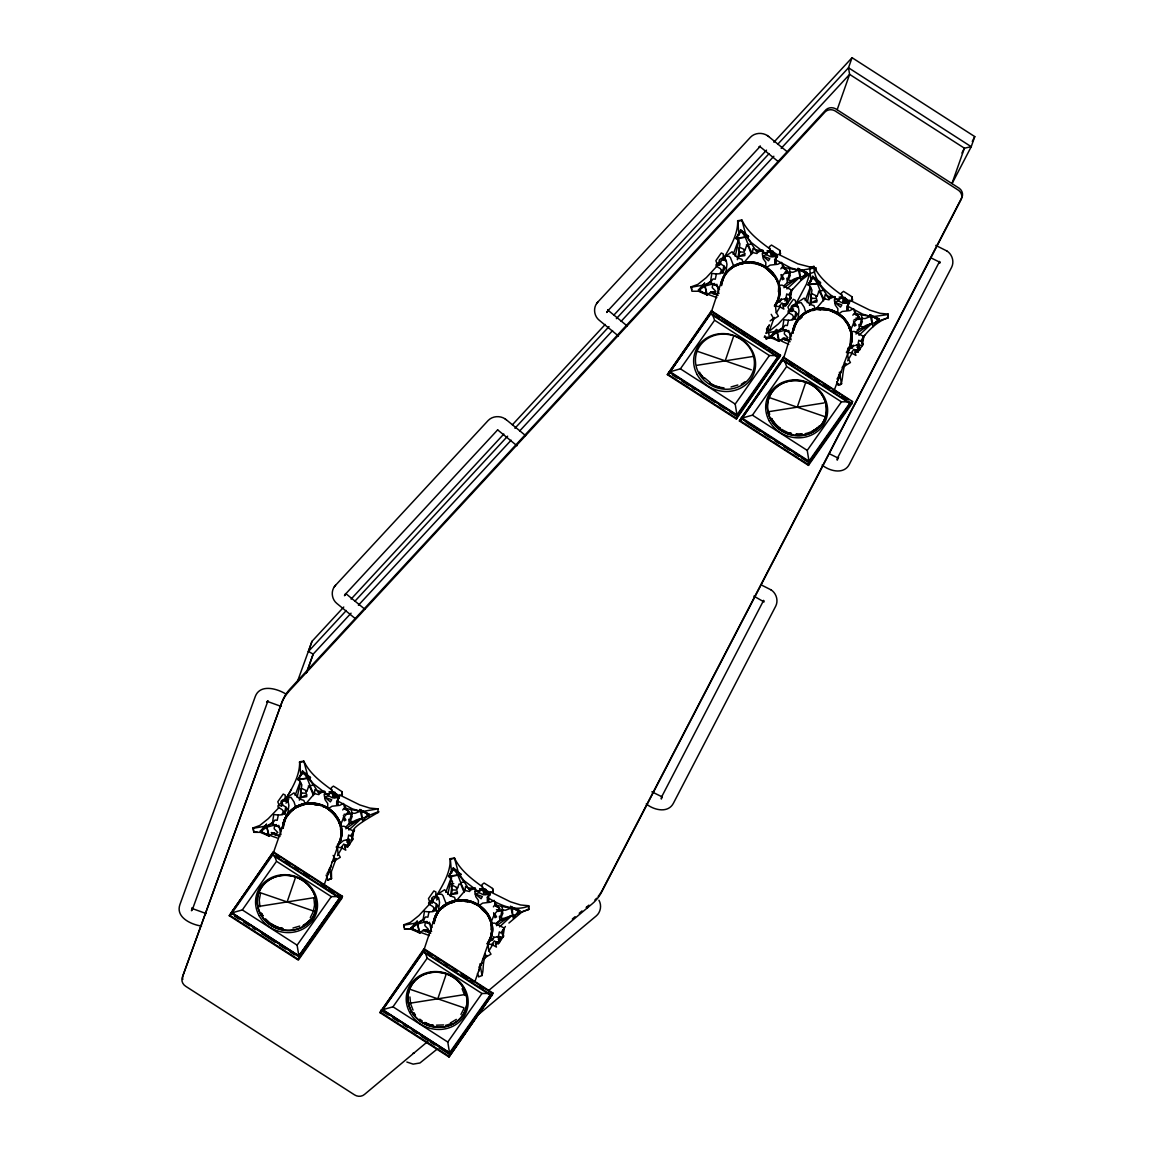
<?xml version="1.0" encoding="UTF-8"?>
<svg xmlns="http://www.w3.org/2000/svg" width="1154" height="1154" viewBox="0 0 1154 1154"><rect width="100%" height="100%" fill="white"/><g stroke="black" fill="none" stroke-linecap="round" stroke-linejoin="round"><path stroke-width="1.5" d="M336.665 804.886L336.694 801.15L339.363 797.414L338.872 796.592L334.588 797.544L332.886 796.448L332.9 792.755L330.837 791.932L328.169 795.654L324.721 797.212L330.405 801.842L331.703 799.693L324.721 797.212M487.32 901.779L487.363 898.028L490.032 894.292L489.541 893.47L485.257 894.422L483.555 893.326L483.569 889.633L481.492 888.811L478.823 892.547L475.376 894.09L481.074 898.735L482.372 896.586L475.376 894.09M774.738 263.804L774.781 260.054L777.45 256.332L776.959 255.51L772.675 256.448L770.973 255.351L770.987 251.673L768.91 250.836L766.256 254.572L762.794 256.116L768.492 260.761L769.79 258.611L762.794 256.116M846.776 310.123L846.82 306.387L849.488 302.651L848.998 301.829L844.714 302.781L843.011 301.684L843.026 297.992L840.949 297.169L838.294 300.891L834.832 302.449L840.53 307.079L841.829 304.93L834.832 302.449M763.631 600.412L764.035 601.926L753.851 596.128M939.515 261.554L939.919 263.083L939.544 261.496M739.325 249.567L737.464 259.708M332.237 790.302C321.36 782.239 309.734 773.699 303.819 761.135L299.636 761.799C299.939 774.853 293.073 786.667 286.567 797.515M482.891 887.181C472.015 879.117 460.388 870.592 454.474 858.013L450.291 858.677C450.623 873.059 442.343 885.695 435.39 897.668M607.942 309.921L607.898 310.7L607.682 309.964M661.516 797.082C660.492 802.448 662.627 795.193 661.92 796.592M770.309 249.206C759.433 241.143 747.821 232.618 741.892 220.053L737.709 220.717C738.041 235.084 729.761 247.735 722.808 259.693M340.531 829.697L340.733 826.48L343.964 826.221L353.687 831.269L352.23 840.386L347.772 839.607L343.474 840.617L337.271 845.478M490.998 929.792L491.388 923.359L494.619 923.099L504.356 928.148L502.899 937.264L498.441 936.485L494.128 937.495L490.854 940.77M778.416 291.818L778.806 285.384L782.037 285.125L791.774 290.173L790.317 299.29L785.86 298.525L781.561 299.521L775.358 304.382M283.841 821.129C288.139 814.493 295.568 804.655 305.81 804.136C294.775 803.775 282.643 816.037 282.514 828.183A29.946 27.465 19.4 0 1 321.043 804.857C337.963 810.021 348.032 831.846 337.228 846.964A29.946 27.465 19.4 0 0 321.043 804.857L313.412 803.227L305.695 803.472M442.747 906.308C446.252 906.597 452.094 900.668 456.45 900.827C445.747 901.187 434.265 911.631 433.515 923.301M736.786 265.16C736.916 262.939 744.748 265.449 743.811 262.549C732.602 263.905 721.87 273.498 720.933 285.327M783.249 358.779C790.101 340.863 793.144 312.994 815.892 309.027C804.165 309.892 793.058 321 792.639 333.419A29.946 27.465 19.4 0 1 831.168 310.094C848.089 315.244 858.158 337.083 847.353 352.186A29.946 27.465 19.4 0 0 831.168 310.094L823.538 308.464L815.82 308.709M302.882 773.916L302.608 771.074L297.92 779.686L310.469 777.695L303.04 772.069M311.118 803.92L306.3 803.213L314.465 793.62L314.898 789.567L317.754 791.125L324.736 791.428L324.317 795.481L325.125 799.78L327.736 803.501L327.693 808.031L322.615 806.444M461.773 900.798L456.955 900.091L465.134 890.499L465.552 886.445L468.409 888.003L475.39 888.306L474.972 892.374L475.794 896.658L478.391 900.38L478.347 904.924L473.27 903.322M749.191 262.823L744.373 262.131L752.552 252.538L752.971 248.471L755.841 250.043L762.823 250.346L762.405 254.399L763.212 258.684L765.823 262.405L765.766 266.949L757.312 264.28M826.048 309.849L816.412 308.45L824.591 298.857L825.009 294.804L827.88 296.362L834.861 296.665L834.443 300.718L835.251 305.017L837.862 308.724L837.804 313.268L832.741 311.681M848.349 347.585L847.397 350.701L853.599 345.854L857.898 344.844L862.355 345.609L863.812 336.506L854.075 331.443L850.859 331.703M739.397 248.11L739.93 243.725L736.468 238.012L739.801 231.723L741.2 231.507C746.926 237.147 747.287 245.369 751.672 251.961M313.484 795.568L310.296 787.663L308.421 787.057L307.007 790.966L302.29 788.716L300.53 789.206L301.511 793.043L300.934 797.558L299.304 800.111M451.589 894.437L457.33 891.653L457.431 893.585L451.589 894.437L452.166 889.922L451.2 886.084L452.959 885.594L457.662 887.844L459.076 883.935L460.951 884.541L464.139 892.446M751.557 254.486L748.383 246.567L746.494 245.975L745.08 249.884L740.378 247.62L738.618 248.11L739.599 251.947L739.007 256.462L737.392 259.015M823.595 300.805L820.422 292.9L818.532 292.294L817.119 296.203L812.416 293.938L810.656 294.429L811.637 298.28L811.046 302.781L809.43 305.334M345.277 847.079L347.758 846.733L348.811 838.742M499.264 937.221L498.413 943.626L495.931 943.958M786.48 300.862L786.898 297.66M284.533 813.815L285.687 806.963L282.24 804.872L281.605 805.91L278.071 805.521L278.013 807.108L282.312 809.733L284.533 813.815L287.187 808.68L285.687 806.963M435.188 910.694L436.356 903.856L432.909 901.75L432.274 902.789L428.725 902.399L428.668 903.986L432.981 906.611L435.188 910.694L437.842 905.558L436.356 903.856M722.606 272.719L723.774 265.882L720.327 263.79L719.692 264.829L716.144 264.425L716.1 266.026L720.399 268.651L722.606 272.719L725.26 267.584L723.774 265.882M794.644 319.038L795.813 312.2L792.365 310.109L791.731 311.147L788.182 310.758L788.139 312.345L792.437 314.97L794.644 319.038L797.299 313.917L795.813 312.2M260.501 893.484L259.261 900.062L259.91 906.813M284.447 821.403L283.148 828.298A29.283 26.859 19.4 0 1 319.918 805.203A29.283 26.859 19.4 0 1 337.617 845.204M434.135 923.46C434.899 914.444 441.333 906.828 449.353 903.092M434.149 923.489L435.13 918.31L438.318 912.064M475.03 981.275L490.508 937.308C497.345 917.141 476.256 897.249 456.479 901.014M487.291 943.554L490.508 937.293L491.82 930.384M433.313 923.272A29.946 27.465 19.4 0 1 472.621 902.067A29.946 27.465 19.4 0 1 487.897 943.842C502.509 923.243 479.458 895.446 456.349 900.351M721.567 285.514C722.289 276.484 728.751 268.868 736.786 265.117M721.365 285.471A29.283 26.859 19.4 0 1 759.808 264.728A29.283 26.859 19.4 0 1 774.738 305.594L777.926 299.319L779.239 292.424M775.315 305.868C789.927 285.283 766.876 257.486 743.782 262.391M793.938 330.116L793.966 326.351M498.441 936.485L499.321 931.869L501.009 933.023L504.356 928.148M785.86 298.525L786.754 293.895L788.427 295.049L791.774 290.173M300.631 782.34L297.083 797.428M447.752 894.321L451.632 877.559M739.05 239.585L735.17 256.347M810.743 287.562L807.209 302.665M345.58 845.507L347.758 846.733L349.157 839.997L347.527 842.305M787.244 298.9L785.831 305.651L784.316 306.214M855.691 350.744L857.869 351.97L858.937 343.979L857.869 351.97L855.388 352.316M344.022 814.32L351.234 813.988L350.152 819.181L348.782 819.354L349.287 823.754L346.142 826.625M497.763 911.415L501.903 910.867L500.807 916.06L499.437 916.233L499.942 920.632L496.811 923.503M785.182 273.44L789.322 272.907L788.24 278.1L786.855 278.258L787.36 282.672L784.23 285.543M854.148 319.557L861.36 319.225L860.278 324.418L858.893 324.577L859.398 328.991L856.268 331.862M283.855 824.519L286.711 815.2L285.139 812.964L282.384 814.738L278.316 815.056L277.205 820.306L274.94 820.032L272.33 823.624L279.614 827.476L281.36 830.635M435 919.839L437.366 912.078L435.794 909.842L433.038 911.617L428.985 911.934L427.874 917.185L425.595 916.911L422.984 920.503L430.269 924.354L432.029 927.513M722.418 281.864L724.799 274.104L723.212 271.868L720.457 273.642L716.403 273.96L715.292 279.21L713.028 278.951L710.402 282.528L717.687 286.38L719.447 289.553M793.981 329.741L796.837 320.423L795.25 318.201L792.509 319.961L788.442 320.293L787.331 325.543L785.066 325.269L782.441 328.861L789.725 332.698L791.485 335.872M300.401 781.229L295.092 795.452M451.055 878.107L445.747 892.33M738.473 240.133L733.165 254.37M810.526 286.452L805.203 300.689M488.142 944.621L488.69 950.333L490.984 954.17L482.704 958.902M299.795 799.361L301.843 784.807L298.396 779.094L301.728 772.805L303.113 772.589C308.839 778.229 309.2 786.451 313.599 793.043M450.464 896.24L452.512 881.685L449.05 875.973L452.382 869.698L453.782 869.467C459.508 875.107 459.869 883.329 464.254 889.922M809.92 304.598L811.969 290.043L808.521 284.331L811.853 278.042L813.238 277.825C818.965 283.466 819.326 291.688 823.711 298.28M809.372 274.609L806.516 283.942L794.846 306.026M327.981 874.573L330.203 867.678M478.636 971.452L480.872 964.571M493.724 936.716L492.657 940.048L490.738 939.572M766.054 333.492L768.29 326.596M781.157 298.756L780.075 302.088L778.157 301.598M838.092 379.81L840.328 372.915M853.195 345.075L852.114 348.407L850.195 347.917M769.473 330.491L774.247 317.437M287.13 901.952L295.236 878.223M321.043 804.857C332.871 810.252 345.637 825.312 339.824 840.429L323.769 886.084M437.799 998.83L445.891 975.101M725.217 360.856L733.309 337.127M797.255 407.174L805.939 381.758M831.168 310.094L823.48 309.171M351.047 613.192L313.167 654.13L308.435 651.447L311.984 641.35L343.762 607.018M306.661 672.623L313.167 654.13L306.459 672.667M260.631 832.337L253.866 832.308L253.072 827.923L259.737 825.499L268.247 818.691L278.561 808.002M253.866 832.308L253.072 827.923M229.257 915.713L273.354 851.868L342.45 896.297L341.584 898.721L298.338 960.142L229.257 915.713L273.354 851.868M342.45 896.297L298.136 959.277L230.18 915.569L231.074 913.002L298.987 956.854L341.57 896.297L340.675 898.865L272.705 855.157L273.613 852.59L341.526 896.442M338.973 896.571L331.299 896.615L276.527 861.317L242.326 909.929L231.896 912.872L298.857 955.93L339.723 897.87M242.326 909.929L297.126 945.169L298.857 955.93M300.747 774.579L299.636 761.799M307.584 775.286L303.819 761.135M272.532 855.229L284.389 821.359M297.126 945.169L331.299 896.615M298.136 959.277L299.045 956.695M331.559 878.382L328.068 880.04L331.559 878.382L331.4 871.573L336.16 858.518M339.521 794.904L359.745 804.915L369.9 808.103L378.036 808.867L361.822 811.565L366.251 812.416L368.717 814.306L359.947 809.517L362.745 821.374L366.655 815.806M367.664 815.965C400.741 802.506 350.181 824.634 352.835 832.308M412.988 929.215L404.52 929.186L403.741 924.801L410.406 922.378L418.916 915.569L432.389 901.058M404.52 929.186L409.555 929.215M379.911 1012.606L424.023 948.747L493.104 993.176L449.007 1057.021L379.911 1012.606L424.283 949.468L457.446 970.99M424.283 949.468L423.374 952.05L491.33 995.743L448.791 1056.155L380.834 1012.447L381.743 1009.88L449.656 1053.732L491.142 994.791M490.421 994.661L449.526 1052.809L382.565 1009.75L392.98 1006.807L427.182 958.209L481.968 993.493L489.628 993.45M392.98 1006.807L447.781 1042.048L449.526 1052.809M451.589 873.217L450.291 858.677M458.253 872.164L454.474 858.013M424.023 948.747L423.157 951.17L492.253 995.599M423.792 950.42L434.51 918.007M700.406 291.255L691.938 291.226L691.159 286.827L697.824 284.418L706.335 277.595L719.807 263.083M667.329 374.632L711.441 310.787L780.522 355.201L736.425 419.061L667.329 374.632L711.643 311.652L779.599 355.345M780.522 355.201L736.223 418.181L668.253 374.487L711.701 311.508L719.202 316.499M776.195 355.576L769.386 355.519L714.6 320.235L680.398 368.833L669.984 371.776L711.917 312.186M680.398 368.833L735.199 404.073L736.944 414.834L670.027 371.689M447.781 1042.048L481.983 993.45M739.007 235.257L737.709 220.717M745.672 234.204L741.892 220.053M448.791 1056.155L491.2 994.647M711.441 310.787L710.59 313.21L779.671 357.625M449.007 1057.021L493.104 993.176M710.619 314.148L721.928 280.033M668.253 374.487L711.701 311.508M486.815 955.411C480.497 960.503 485.964 977.034 478.896 976.472M492.181 993.32L460.518 972.779M518.334 912.843L528.619 909.583L528.691 905.746L520.555 904.981L510.4 901.793L490.19 891.782M528.619 909.583L528.691 905.746M952.151 183.428L971.221 146.702L974.769 136.605L852.056 57.7L848.493 67.783L777.637 144.38M837.184 109.688L849.618 74.375L848.493 67.783L971.221 146.702L964.412 148.188L849.618 74.375L781.186 148.332M735.199 404.073L769.386 355.519M764.136 337.098L774.146 337.574M736.223 418.181L737.117 415.613L669.161 371.905L737.074 415.757L778.618 356.673M736.425 419.061L737.276 416.637L729.775 411.805M769.487 337.733L766.155 338.944L769.646 337.3M739.368 420.95L783.479 357.105L852.561 401.534L851.71 403.958L808.464 465.379L739.368 420.95L782.643 359.442M852.561 401.534L808.262 464.514L740.291 420.806L782.7 359.298M742.022 418.109L752.437 415.151L786.639 366.554L841.425 401.852L849.084 401.808M752.437 415.151L807.237 450.392L808.983 461.153L742.065 418.008M811.046 281.576L809.603 267.468L813.931 266.372C819.859 278.936 831.471 287.461 842.348 295.539M837.775 299.939C825.687 292.222 814.666 282.24 813.786 266.819L813.931 266.372M783.479 357.105L782.628 359.529L851.71 403.958M816.195 271.176L816.109 267.771L799.91 270.469L782.34 267.122M807.237 450.392L841.425 401.852M833.88 391.321L850.613 345.796M808.262 464.514L809.156 461.932L741.2 418.238M808.464 465.379L809.315 462.956L801.814 458.124M846.286 363.755C841.078 366.395 844.079 393.817 836.823 382.061M876.074 321.75L888.075 317.941L888.147 314.09L880.012 313.325L869.856 310.152L849.647 300.141M888.075 317.941L888.147 314.09M951.978 183.5L964.412 148.188L961.917 152.992M192.588 908.991L267.815 701.257M297.285 681.985L311.984 641.35M337.531 855.576L342.421 847.108M776.296 313.008L780.508 306.026M488.878 950.983L493.09 944.001M847.656 360.813L852.546 352.345M337.43 845.117L340.488 840.559M310.296 917.574L313.325 911.617L314.58 905.024L313.931 898.274M460.951 1014.453L463.995 1008.495M847.555 350.354L849.964 345.652L851.263 331.501M972.274 141.408L974.769 136.605M661.603 796.952L763.544 600.556M837.487 458.095L939.443 261.698M326.928 873.823L331.357 865.962L329.409 868.717M766.602 329.784L769.429 324.88L766.516 329.005M479.184 967.744L482.011 962.84L479.098 966.965M837.039 379.06L841.468 371.199L838.554 375.324M334.718 586.261C330.635 591.324 331.818 599.445 336.853 603.455L354.754 618.155M286.408 797.962L291.457 789.48M597.036 302.997C592.954 308.075 594.137 316.196 599.171 320.192L618.457 336.03M362.745 821.374L363.395 820.306M735.992 238.589L740.695 229.992L748.542 236.613L735.992 238.589L740.882 231.637L740.695 229.992L748.542 236.613L740.882 231.637M804.324 271.334L807.223 272.777L798.02 268.42L800.833 280.278L801.482 279.21M448.574 876.564L453.262 867.952L461.124 874.573L448.574 876.564L453.464 869.597L453.262 867.952L461.124 874.573L453.464 869.597M808.045 284.923L812.733 276.311L820.581 282.932L808.045 284.923L812.921 277.955L812.733 276.311L813.152 277.306M494.922 905.097L516.905 909.294L519.805 910.737L510.602 906.395L513.415 918.252L514.064 917.185M876.362 317.653L879.261 319.095L870.058 314.753L872.871 326.611L873.52 325.543M281.922 803.472L278.734 804.295L277.797 801.756A57.83 5.77 -57.3 0 1 283.22 794.067L285.226 795.063L285.182 798.856M720.009 262.376L716.822 263.199L715.884 260.674A57.83 5.77 -57.3 0 1 721.293 252.986L723.313 253.981L723.255 257.76M792.048 308.695L788.86 309.532L787.922 306.993A57.83 5.77 -57.3 0 1 793.346 299.304L795.351 300.3L795.813 303.387L793.678 306.401M432.591 900.351L429.389 901.173L428.466 898.634A57.83 5.77 -57.3 0 1 433.875 890.946L435.895 891.941L435.837 895.735M353.687 831.269L350.354 836.131L348.667 834.977L347.772 839.607L348.796 842.478M863.812 336.506L860.48 341.368L858.792 340.214L857.898 344.844L859.427 349.186M844.137 318.432C836.924 313.96 826.351 306.589 815.936 309.416M332.727 797.183L334.631 794.457L332.568 797.27M332.035 862.024L335.367 859.398L333.117 855.402M770.122 320.927L773.44 318.302L771.204 314.321M842.853 302.42L844.757 299.694L842.68 302.507M842.16 367.26L845.478 364.621L844.483 362.298M484.94 957.82L486.022 956.277L485.026 953.94M297.92 779.686L302.81 772.718L302.608 771.074L310.469 777.695L302.81 772.718M800.833 280.278L805.723 273.325L807.223 272.777M872.871 326.611L876.78 321.043M513.415 918.252L518.29 911.285L519.805 910.737M281.605 805.91L282.687 804.381L281.316 800.905L283.422 799.419L287.735 802.044M285.312 801.092L287.173 798.467L285.399 798.986M285.99 803.155L287.793 800.587M282.095 813.902L283.956 811.276M231.031 913.146L273.613 852.59M230.18 915.569L272.806 854.725M719.158 264.05L723.486 257.89L725.26 257.371L723.399 260.011M719.692 264.829L720.774 263.285L719.404 259.823L721.51 258.337L725.808 260.963M720.183 272.82L722.029 270.18M352.691 832.755L354.581 830.058M346.791 842.031L348.522 839.578M339.766 897.769L298.886 955.829L231.94 912.771M790.923 291.226L801.02 280.408L808.997 274.363M790.764 291.673L792.668 288.976M784.879 300.949L786.61 298.482M793.793 306.675L795.524 304.223M791.731 311.147L792.812 309.604L791.442 306.142L793.548 304.656L797.847 307.281M791.731 311.609L793.577 308.969M795.438 306.329L797.299 303.69M792.221 319.139L794.067 316.499M736.944 414.834L778.835 355.331M740.291 420.806L782.931 359.961M431.74 902.01L436.068 895.865M432.274 902.789L433.356 901.26L431.971 897.783L434.092 896.297L438.39 898.937M436.659 900.033L438.462 897.466M432.75 910.78L434.611 908.155M382.565 1009.75L423.475 951.603M380.834 1012.447L423.374 952.05M862.961 337.545C869.265 329.496 877.127 321.908 886.791 318.143M862.803 337.992L864.707 335.295M856.917 347.267L858.648 344.801M857.653 347.542L859.283 345.234M808.983 461.153L849.892 403.006M502.408 930.975L505.394 926.503M498.196 939.183L499.812 936.875L498.413 943.626A57.83 5.77 -57.3 0 1 503.836 935.937L502.423 934.74M352.677 834.804L351.595 836.333L352.215 838.972M790.764 293.722L789.682 295.236L790.302 297.891M862.803 340.041L861.721 341.57L862.341 344.209M503.346 931.682L502.264 933.211L502.884 935.865M342.738 809.949L343.805 808.478L349.013 811.507L343.748 817.335L340.416 825.153L338.757 822.225M780.825 268.868L781.893 267.382L787.1 270.425L781.835 276.253L778.503 284.072L776.844 281.143M852.864 315.186L853.931 313.7L859.139 316.744L853.873 322.572L850.541 330.39L848.882 327.462M493.407 906.828L494.46 905.356L499.682 908.386L494.417 914.213L491.085 922.032L489.426 919.103M336.564 847.267L341.18 847.584L343.777 844.05L346.229 846.012M774.651 306.185L779.267 306.502L781.864 302.968L784.302 304.93M846.69 352.504L851.306 352.821L853.902 349.287L856.34 351.249M487.219 944.145L491.835 944.462L494.431 940.943L496.884 942.89M587.487 907.996L587.184 906.741M335.179 585.684L488.214 420.445C492.498 415.945 500.014 415.483 505.106 418.873M597.498 302.42L750.533 137.182C754.817 132.681 762.332 132.234 767.41 135.609M334.299 586.795L335.598 585.165M596.604 303.531L597.916 301.915M791.846 309.416L778.373 323.928L769.862 330.736M495.917 923.763C501.947 916.853 511.914 916.738 519.776 913.03L518.608 911.155L512.246 907.679L505.539 910.203L496.465 909.698M782.989 328.183L777.118 331.789L776.642 329.51L771.781 336.391L770.511 336.276L776.642 329.51L779.44 341.368L776.887 339.709M345.306 594.31L497.388 430.168M607.61 311.061L759.707 146.919M351.09 599.099L503.822 434.034M512.376 424.802L605.23 324.433M613.784 315.201L766.516 150.135M773.858 142.216L852.056 57.7M308.435 651.447L346.315 610.509M354.869 601.263L507.601 436.198M514.929 428.278L609.009 326.596M616.351 318.677L769.083 153.612M358.389 605.259L511.135 440.193M519.689 430.947L612.558 330.578M621.112 321.331L773.844 156.252M797.775 320.408L802.203 314.667M508.914 923.027L521.579 912.338L528.777 909.15M786.913 288.918L799.405 277.523M799.506 318.98L802.059 316.528M858.951 335.251L871.443 323.841M348.825 830.014L361.317 818.604M442.602 908.169L446.425 904.476L455.57 900.322L454.532 897.322L450.305 895.908L444.636 889.748L435.808 895.244L438.722 898.101L439.544 902.385L438.448 910.535L446.425 904.476L456.421 900.87L451.849 902.962M499.494 926.893L511.987 915.483M779.224 285.182C774.449 272.344 759.664 259.737 743.897 263.098M850.599 331.66L847.988 324.894L843.632 318.879M572.326 919.031L575.096 916.709M579.236 913.247L581.991 910.939M586.145 907.462L588.901 905.154M428.019 1041.254L364.505 1094.425A8.049 7.386 19.4 0 1 354.494 1094.843L185.722 986.309A8.049 7.386 19.4 0 1 182.346 977.294L281.388 703.752A45.194 41.443 19.4 0 1 288.976 691.333L825.355 111.664A8.179 7.501 19.4 0 1 834.804 110.741L958.685 190.396A8.179 7.501 19.4 0 1 961.354 199.108L601.508 892.316A45.194 41.443 19.4 0 1 592.334 903.712L488.777 990.392M437.683 1048.683L419.926 1062.993L413.146 1064.132L406.857 1062.026M477.655 1015.231L596.171 916.002C600.7 912.28 601.883 905.342 598.955 900.279M772.098 272.113L775.921 278.59M334.011 813.195L327.678 808.853M799.448 319.24L801.871 317.292M783.912 287.692L798.193 277.609M855.951 334.011L870.231 323.942M345.825 828.774L360.106 818.705M496.494 925.667L510.775 915.584M711.138 281.071L705.628 284.677L691.001 287.274M783.177 327.404L777.666 331.01L766.299 333.016M273.051 822.167L267.54 825.774L252.928 828.356M423.72 919.046L418.21 922.652L403.583 925.234M714.499 283.466L705.166 286.004L698.675 290.159L698.978 291.472L706.493 294.674L712.263 291.818L715.206 292.409M786.538 329.799L777.205 332.323L770.713 336.478L771.016 337.79L778.532 341.007L784.302 338.151L787.244 338.728M276.412 824.562L267.079 827.101L260.588 831.241L260.891 832.553L268.406 835.77L274.176 832.914M427.081 921.44L417.748 923.979L411.242 928.119L411.56 929.446L419.075 932.648L424.831 929.792L427.788 930.369M710.951 281.864L705.08 285.471L704.171 283.653L707.402 295.035L703.579 292.553M272.863 822.946L266.992 826.552L266.084 824.749L269.329 836.131L265.492 833.635M423.518 919.825L417.661 923.431L416.753 921.628L419.984 933.009L416.161 930.528M450.406 1022.978L456.32 1019.4M790.577 281.013L794.529 278.821L807.194 275.056L806.04 273.195L799.664 269.704L792.971 272.243L785.398 271.753M862.615 327.347L866.567 325.154L879.233 321.375L878.079 319.514L871.703 316.037L865.01 318.562L855.922 318.042M413.983 1053.256L413.002 1053.241M725.477 256.202L732.054 251.788L737.723 257.933L741.95 259.347L742.988 262.347L733.857 266.516L725.88 272.56L726.962 264.425L726.14 260.126L723.226 257.27L725.477 256.202L729.112 256.289L730.453 257.688L733.857 266.516L743.84 262.896L747.201 263.141M797.515 302.521L804.093 298.107L809.762 304.252L813.988 305.666L815.027 308.666L805.896 312.835L797.919 318.893L799.001 310.743L798.179 306.445L795.279 303.603L801.15 302.622L804.208 307.252L805.896 312.835L809.214 311.623M772.358 319.86L778.402 316.21L776.108 312.359L775.56 306.647L774.276 305.925M844.396 366.179L850.44 362.529L848.147 358.678L847.599 352.965L846.315 352.244M838.338 457.72C835.756 459.292 837.775 462.278 837.804 457.734L838.583 457.489M287.389 797.284L293.981 792.87L299.636 799.03L303.863 800.429L304.901 803.444L295.77 807.598L287.793 813.657L288.875 805.506L288.067 801.208L285.153 798.366L291.039 797.385L294.097 802.016L295.77 807.598L305.81 804.064M334.271 860.942L340.315 857.292L338.035 853.455L337.487 847.743L336.189 847.007M857.234 329.885L859.918 328.616M348.45 824.014L356.442 819.917L369.121 816.152L367.953 814.277L361.577 810.8L354.884 813.325L347.311 812.834M812.834 310.614L815.878 309.214L824.288 309.849M699.973 289.409L698.473 289.957L702.57 292.077M797.241 305.103L790.966 307.397L792.178 309.806M770.511 336.276L772.012 335.727M879.261 319.095L877.761 319.644L870.058 314.753M838.352 384.83L841.684 383.618M288.702 799.304L280.84 802.16L282.066 804.569M261.9 830.491L260.386 831.039L269.329 836.131M369.15 813.859L367.636 814.407L359.947 809.517M412.555 927.383L411.04 927.931L417.878 931.451M812.546 310.426L815.878 309.214L820.696 309.921M760.327 250.692L757.01 251.889L755.841 250.043M832.366 297.011L829.048 298.208L827.88 296.362M322.24 791.788L318.922 792.971L317.754 791.125M472.909 888.667L469.577 889.864L468.409 888.003M762.823 250.346L758.005 252.019L756.937 253.505L752.552 252.538M762.477 253.491L772.992 251.154L774.363 254.241M834.861 296.665L830.043 298.352L828.976 299.824L824.591 298.857M834.515 299.809L845.031 297.487L847.094 302.103M324.736 791.428L319.918 793.115L318.85 794.601L314.465 793.62M324.389 794.587L334.905 792.25L336.29 795.322M475.39 888.306L470.587 889.994L469.519 891.479L465.134 890.499M475.059 891.465L485.574 889.128L486.945 892.201M805.752 274.883L814.32 272.156M780.421 253.837L777.464 254.731L769.79 249.798L769.329 246.711L771.492 245.052L777.493 248.817L780.032 250.533L780.421 253.837L780.032 250.533M852.46 300.17L849.503 301.064L841.829 296.116L841.367 293.029L843.531 291.371L849.532 295.15L852.07 296.866L852.46 300.17L852.07 296.866M342.334 794.933L339.377 795.827L331.703 790.894L331.241 787.793L333.419 786.134L336.853 788.269L341.945 791.63L342.334 794.933L341.945 791.63M492.989 891.811L490.046 892.706L482.372 887.772L481.91 884.685L484.074 883.026L490.075 886.791L492.614 888.508L492.989 891.811L492.614 888.508M731.045 386.979L737.824 385.003M292.957 928.061L299.737 926.085M491.806 923.142L488.503 916.564M497.547 430.024L497.807 430.009M715.451 284.504L712.638 285.009L712.234 287.606L715.855 291.399L712.941 293.635L719.043 293.462M788.903 330.563L784.677 331.342L784.273 333.924L787.894 337.718L784.98 339.954L789.668 340.041M277.364 825.586L274.551 826.105L274.147 828.687L277.768 832.481L274.854 834.731L276.729 835.323L280.956 834.558L278.778 825.326M428.033 922.464L425.22 922.984L424.816 925.566L428.437 929.359L425.509 931.61L431.625 931.437M737.565 221.15L741.748 220.486M746.407 244.85L751.643 244.028L756.505 251.356M809.603 267.468L813.786 266.819M818.446 291.169L823.682 290.346L828.543 297.674M696.843 365.342L753.591 356.37M823.855 402.977L768.881 411.661A29.34 26.903 19.4 0 0 769.689 414.43M299.477 762.246L303.661 761.582M308.32 785.946L313.556 785.109L318.417 792.437M450.132 859.124L454.315 858.461M258.756 906.424L313.729 897.74M450.276 884.195L453.753 883.647M460.734 882.55L464.211 881.988L469.087 889.33M409.425 1003.302L466.173 994.344M871.948 316.787L888.003 314.537M528.532 906.178C513.602 911.833 499.61 904.996 487.103 897.221M787.36 282.672L792.409 281.086L788.355 279.946L790.317 275.258L789.322 272.907M859.398 328.991L864.447 327.404L860.394 326.265L862.355 321.591L861.36 319.225M349.287 823.754L354.336 822.167L350.282 821.028L352.23 816.354L351.234 813.988M499.942 920.632L504.99 919.046L500.937 917.906L502.899 913.232L501.903 910.867M736.468 238.012L745.7 237.234M808.521 284.331L817.739 283.567M298.396 779.094L307.613 778.33M449.05 875.973L458.268 875.208M285.601 693.842C277.104 688.635 260.213 683.745 255.337 696.338L179.836 904.823C175.552 917.618 191.694 924.729 201.532 926.056M305.81 804.179L313.369 803.891L320.826 805.492M436.443 1025.185L443.655 1024.94M438.044 894.162L441.693 894.263L443.021 895.663L446.425 904.476M777.45 256.332L770.944 256.866L766.256 254.572M849.488 302.651L842.983 303.185L838.294 300.891M339.363 797.414L332.857 797.948L328.169 795.654M490.032 894.292L483.526 894.826L478.823 892.547M745.08 249.884L743.782 249.827L744.518 252.149L739.599 251.947M817.119 296.203L815.82 296.16L816.556 298.468L811.637 298.28M307.007 790.966L305.709 790.923L306.43 793.245L301.511 793.043M457.662 887.844L456.364 887.801L457.099 890.123L452.166 889.922M314.162 804.612L317.538 804.857L314.321 804.381M464.831 901.49L468.192 901.736L464.99 901.26M811.233 267.31L797.818 263.833L779.094 254.645M769.011 337.559L772.271 337.862M254.01 831.875L257.27 832.178M716.403 273.96L711.859 273.426L710.402 282.528M788.442 320.293L783.898 319.745L782.441 328.861M278.316 815.056L273.786 814.508L272.33 823.624M428.985 911.934L424.441 911.386L422.984 920.503M839.131 297.083L842.391 297.501L848.363 301.338L849.358 303.675L843.516 299.91M752.408 263.285L755.625 263.761M856.08 313.715L870.404 316.47M344.253 808.218L360.279 811.248M819.845 282.081L815.806 278.705L817.335 281.706L820.581 282.932L812.921 277.955M789.855 296.766L791.255 297.963A57.83 5.77 -57.3 0 0 785.831 305.651L783.653 304.425M861.894 343.084L863.293 344.281A57.83 5.77 -57.3 0 0 857.869 351.97L856.023 349.835M351.768 837.847L353.167 839.045A57.83 5.77 -57.3 0 0 347.758 846.733M710.893 291.803L713.951 292.51M782.931 338.122L785.989 338.843M271.291 832.539L275.864 833.606M423.475 929.778L429.577 931.206M799.91 270.469L790.605 267.843L774.522 259.261M870.39 316.355L862.644 314.162L848.089 306.401M360.264 811.118L352.518 808.925L337.978 801.179M700.233 291.544L716.85 297.602M779.037 339.983L782.426 341.05M262.146 832.64L277.162 837.977M412.815 929.518L429.432 935.577M697.506 351.35L751.283 369.799M769.545 397.668L824.951 416.681M259.434 892.431L314.826 911.458M410.088 989.324L463.865 1007.774M710.345 292.409L718.077 295.41M782.383 338.728L790.129 341.728M267.887 701.618L281.244 706.436M272.272 833.491L280.004 836.491M422.927 930.384L426.086 931.523M192.862 908.761L206.22 913.579M427.672 932.086L430.658 933.37M782.282 341.469L788.745 344.368M935.764 245.384L946.843 250.966M931.35 258.063L939.298 261.972M829.337 453.753L837.299 457.662M822.153 465.062C829.495 471.149 843.906 474.885 849.33 464.355L951.646 267.252C954.488 261.554 952.137 254.111 946.698 250.865M761.481 585.035L770.944 589.809M651.851 791.817L661.401 796.505M646.254 803.905C653.597 809.993 668.007 813.729 673.431 803.213L775.748 606.095C778.589 600.397 776.238 592.954 770.8 589.708M774.608 338.396L779.44 341.368M798.02 268.42L805.723 273.325M510.602 906.395L518.29 911.285M771.478 254.572L774.32 256.404M843.516 300.891L846.358 302.723M783.739 357.827L848.68 399.587M722.216 318.446L766.011 346.604M769.04 348.551L778.099 354.379M785.196 358.937L800.299 368.66M804.828 371.574L819.931 381.282M824.461 384.195L830.505 388.076M833.52 390.023L839.564 393.903M842.579 395.851L848.623 399.731M716.374 315.056L719.36 316.961M725.303 320.798L729.775 323.668M743.162 332.265L746.133 334.184M750.605 337.055L755.062 339.925M759.534 342.796L765.477 346.618M768.449 348.537L771.435 350.455M789.899 362.327L794.37 365.198M807.757 373.809L810.743 375.728L807.728 373.91M815.2 378.599L819.657 381.469M824.129 384.34L830.072 388.162M833.058 390.081L836.03 391.985M841.987 395.822L846.445 398.693M725.275 320.884L729.732 323.755M743.133 332.366L746.104 334.285M760.976 343.849L765.448 346.719M789.87 362.428L794.327 365.299M825.586 385.393L830.043 388.263M841.944 395.909L846.416 398.779M710.792 314.076L778.748 357.783M782.83 360.394L850.786 404.102L851.695 401.52L809.113 462.09L741.156 418.383M672.695 375.108L677.196 377.993M681.711 380.892L689.212 385.724M692.227 387.657L695.227 389.59M701.228 393.456L714.744 402.14M719.259 405.04L725.26 408.905M746.234 422.393L759.75 431.077M764.265 433.976L770.266 437.842M774.767 440.741L779.282 443.641M783.782 446.54L789.798 450.392M794.298 453.291L798.799 456.191M336.319 796.548L329.005 791.86L332.265 792.264L338.237 796.101L339.233 798.438M276.801 855.186L279.787 857.09M285.73 860.927L290.159 863.899M294.659 866.668L299.131 869.539M303.589 872.41L309.503 876.333M321.447 883.892L325.875 886.849M328.89 888.667L334.833 892.504M337.805 894.408L340.791 896.326M427.47 952.064L431.928 954.935M436.4 957.806L439.342 959.811M445.329 963.547L448.271 965.552M454.258 969.288L457.186 971.293M461.687 974.063L467.615 978.001M470.616 979.804L473.602 981.722M479.545 985.545L484.016 988.415M272.503 854.292L341.584 898.721M382.594 1009.649L449.555 1052.708M234.608 916.189L239.123 919.089M243.624 921.988L249.625 925.854M252.639 927.787L255.64 929.706M261.641 933.572L275.171 942.27M279.672 945.169L285.673 949.021M290.188 951.92L294.688 954.82M380.762 1010.168L388.278 1015.001M392.778 1017.9L398.794 1021.766M403.294 1024.665L407.809 1027.565M412.31 1030.45L416.81 1033.349M421.325 1036.249L427.326 1040.115M430.327 1042.048L434.842 1044.947M439.342 1047.846L449.858 1054.597M859.139 316.744L855.172 313.902L853.628 308.724L849.791 310.599L842.117 311.479L838.669 313.816L842.117 317.711M787.1 270.425L783.133 267.569L781.59 262.405L777.753 264.266L770.079 265.146L766.617 267.497L773.541 275.272L765.232 267.714M499.682 908.386L495.715 905.544L494.157 900.38L490.335 902.24L482.661 903.12L479.198 905.472L484.968 911.948M349.013 811.507L345.06 808.665L343.503 803.501L339.665 805.362L332.006 806.242L328.544 808.579L331.991 812.474M856.715 345.133L860.091 347.441L859.687 350.023L855.936 350.196L854.854 351.739L855.893 355.403L851.306 352.821M784.677 298.814L788.052 301.122L787.648 303.704L783.898 303.877L782.816 305.421L783.854 309.084L779.267 306.502M497.259 936.774L500.62 939.082L500.216 941.664L496.48 941.852L495.398 943.381L496.436 947.059L491.835 944.462M346.589 839.896L349.965 842.204L349.561 844.786L345.811 844.973L344.729 846.502L345.767 850.166L341.18 847.584M768.434 136.36L786.538 151.203M506.13 419.609L525.589 435.592M767.28 135.508L768.636 136.489M504.962 418.772L506.317 419.753M765.737 253.606L751.355 242.614L746.162 235.921M478.319 891.58L463.937 880.574L458.744 873.881M327.664 794.702L313.282 783.696L308.075 777.003M760.313 146.89L777.94 161.372M608.129 310.325L627.112 325.918M498.009 430.153L516.978 445.747M345.825 593.589L364.794 609.182M704.604 377.892L710.157 382.508M481.362 908.934L484.925 912.179M706.666 294.198L707.402 295.035M419.234 932.158L419.984 933.009M854.551 311.277L857.725 315.561M782.513 264.958L785.686 269.228M495.08 902.918L498.268 907.203M344.426 806.04L347.614 810.324M817.335 281.706L823.682 290.346M751.643 244.028L743.767 232.387M458.931 874.79L464.211 881.988M308.277 777.911L313.556 785.109M192.17 908.256C193.107 910.29 189.79 912.453 192.545 908.486L192.098 907.722M853.47 320.899L856.037 325.24L854.422 326.063L853.513 322.759M781.431 274.58L783.999 278.907L782.383 279.744L781.027 274.782M494.864 913.997L496.581 916.882L494.965 917.718L493.595 912.756M343.344 815.662L345.911 820.004L344.296 820.84L343.387 817.522M305.68 773.469L307.224 776.469M718.928 261.064L720.139 263.487M431.495 899.038L432.721 901.462M836.895 381.988L838.193 385.263M764.857 335.67L766.155 338.944M477.424 973.63L478.737 976.919M326.106 875.121L328.068 880.04M462.105 988.704L464.6 995.152M413.045 1010.154L410.564 1003.691L409.93 996.941M785.831 298.453L786.869 301.396M498.413 936.428L499.451 939.37M786.451 365.948L784.59 360.971M714.413 319.629L712.552 314.653M426.994 957.604L424.917 951.834M276.325 860.711L274.464 855.749M791.081 339.781L789.177 331.963M718.697 292.25L716.865 284.245M431.264 930.225L429.432 922.205M861.216 314.479L862.384 319.427M789.177 268.161L790.346 273.094M691.159 286.827L691.78 289.466M501.745 906.135L502.913 911.069M403.741 924.801L404.362 927.427M351.09 809.257L352.258 814.19M839.391 372.194L841.526 384.066M767.655 327.563L769.184 336.045M479.934 963.835L482.069 975.707M329.568 868.659L331.4 878.829M777.205 332.323L778.532 341.007M705.166 286.004L706.493 294.674M417.748 923.979L419.075 932.648M267.079 827.101L268.406 835.77M778.561 285.341L779.21 292.438M847.786 303.632L848.291 310.238M775.748 257.313L776.253 263.92M488.33 895.288L488.834 901.894M337.66 798.395L338.165 805.002M871.703 316.037L872.179 324.159M799.664 269.704L800.14 277.825M512.246 907.679L512.722 915.8M361.577 810.8L362.053 818.922M378.036 808.867L377.964 812.704M598.19 896.398A45.194 41.443 19.4 0 0 602.229 890.297L962.061 197.089A8.179 7.501 19.4 0 0 959.392 188.376L835.51 108.721A8.179 7.501 19.4 0 0 826.062 109.644L289.683 689.327A45.194 41.443 19.4 0 0 282.095 701.747L183.053 975.274A8.049 7.386 19.4 0 0 182.808 979.429M596.589 898.259A45.194 41.443 19.4 0 1 594.873 900.019M744.864 381.801A29.283 26.859 19.4 0 1 741.272 384.239M724.005 387.874A29.283 26.859 19.4 0 1 709.667 382.94M703.839 378.108A29.283 26.859 19.4 0 1 699.483 372.107M719.447 387.268A29.441 27.004 19.4 0 1 716.49 386.417M713.634 385.277A29.441 27.004 19.4 0 1 709.58 383.07M702.728 377.084A29.441 27.004 19.4 0 1 700.896 374.704M720.817 285.096A29.946 27.465 19.4 0 1 760.111 263.891A29.946 27.465 19.4 0 1 775.387 305.666M793.663 330.044A29.283 26.859 19.4 0 1 831.846 311.061A29.283 26.859 19.4 0 1 847.743 350.441M819.556 425.725A29.34 26.903 19.4 0 1 812.041 431.293A29.441 27.004 19.4 0 0 817.003 428.235A29.441 27.004 19.4 0 1 812.07 431.466M810.728 431.913A29.34 26.903 19.4 0 1 805.059 433.716M802.117 434.178A29.34 26.903 19.4 0 1 796.029 434.236M791.5 433.486A29.34 26.903 19.4 0 1 788.557 432.635M787.129 432.101A29.34 26.903 19.4 0 1 781.676 429.302M780.421 428.451A29.34 26.903 19.4 0 1 771.492 418.44M780.133 428.971A29.658 27.191 19.4 0 1 777.709 427.052M802.102 434.38A29.441 27.004 19.4 0 1 796 434.423A29.441 27.004 19.4 0 0 802.131 434.293M792.711 333.217A29.946 27.465 19.4 0 1 831.241 309.892A29.946 27.465 19.4 0 1 847.425 351.999M310.57 919.118A29.283 26.859 19.4 0 1 303.199 925.335M278.446 927.369A29.283 26.859 19.4 0 1 265.766 919.204M262.953 915.713A29.283 26.859 19.4 0 1 261.41 913.189M309.488 920.647A29.441 27.004 19.4 0 1 306.863 923.085A29.441 27.004 19.4 0 1 303.286 925.465M282.845 928.768A29.441 27.004 19.4 0 1 279.831 928.047M275.517 926.446A29.441 27.004 19.4 0 1 271.464 924.239M265.622 919.377A29.441 27.004 19.4 0 0 267.8 921.483A29.441 27.004 19.4 0 1 265.651 919.305M262.78 915.872A29.441 27.004 19.4 0 1 261.237 913.348A29.441 27.004 19.4 0 0 262.823 915.786M282.586 827.981A29.946 27.465 19.4 0 1 321.115 804.655A29.946 27.465 19.4 0 1 337.3 846.762M278.402 927.499A29.441 27.004 19.4 0 1 271.493 924.152M433.947 923.445A29.283 26.859 19.4 0 1 472.39 902.702A29.283 26.859 19.4 0 1 487.32 943.554M451.243 1023.526A29.283 26.859 19.4 0 1 445.588 1025.315M433.558 1025.416A29.283 26.859 19.4 0 1 430.572 1024.709M429.115 1024.247A29.283 26.859 19.4 0 1 424.888 1022.444M422.234 1020.915A29.283 26.859 19.4 0 1 419.767 1019.155M415.426 1014.972A29.283 26.859 19.4 0 1 413.608 1012.592M433.529 1025.56A29.441 27.004 19.4 0 1 430.529 1024.839M429.072 1024.377A29.441 27.004 19.4 0 1 424.816 1022.574M415.31 1015.058A29.441 27.004 19.4 0 1 413.478 1012.664M433.385 923.07A29.946 27.465 19.4 0 1 472.693 901.865A29.946 27.465 19.4 0 1 487.969 943.64M345.58 593.921L344.483 595.738L345.58 593.949M607.898 310.657L606.802 312.474L607.869 310.729M267.887 701.041L266.646 701.935L267.887 701.041M760.255 146.226L759.202 146.89L760.255 146.226M266.516 824.273L261.669 831.154L260.386 831.039L266.516 824.273M704.604 283.192L699.742 290.058L698.473 289.957L704.604 283.192M417.185 921.152L412.324 928.032L411.04 927.931L417.185 921.152M744.763 253.678L739.007 256.462L744.849 255.611L744.763 253.678M816.801 300.011L811.046 302.781L816.888 301.93L816.801 300.011M306.675 794.774L300.934 797.558L306.762 796.693L306.675 794.774M770.353 251.168L767.093 250.764L777.32 257.342L776.325 255.005L770.353 251.168M482.935 889.143L479.66 888.739L489.902 895.316L488.907 892.98L482.935 889.143M697.16 374.56A31.259 28.662 19.4 0 0 750.778 379.363A31.259 28.662 19.4 0 0 725.909 333.722A31.259 28.662 19.4 0 0 697.16 374.56M698.79 373.117A29.759 27.292 19.4 0 0 749.826 377.704A29.759 27.292 19.4 0 0 726.154 334.242A29.759 27.292 19.4 0 0 698.79 373.117M769.199 420.878A31.259 28.662 19.4 0 0 822.816 425.696A31.259 28.662 19.4 0 0 797.948 380.041A31.259 28.662 19.4 0 0 769.199 420.878M770.771 419.58A29.759 27.292 19.4 0 0 821.807 424.167A29.759 27.292 19.4 0 0 798.193 380.56A29.759 27.292 19.4 0 0 770.829 419.436A29.759 27.292 19.4 0 0 821.864 424.023A29.759 27.292 19.4 0 0 798.15 380.705A29.759 27.292 19.4 0 0 770.771 419.58M777.623 427.182A29.759 27.292 19.4 0 0 780.061 429.1A29.715 27.249 19.4 0 1 777.652 427.153M788.499 432.822A29.441 27.004 19.4 0 0 791.456 433.673A29.441 27.004 19.4 0 1 788.528 432.736M771.362 418.57A29.441 27.004 19.4 0 0 780.32 428.624A29.441 27.004 19.4 0 1 771.391 418.498M279.903 927.816A29.283 26.859 19.4 0 0 282.889 928.537A29.441 27.004 19.4 0 1 279.859 927.96M259.073 915.641A31.259 28.662 19.4 0 0 312.691 920.459A31.259 28.662 19.4 0 0 287.836 874.819A31.259 28.662 19.4 0 0 259.073 915.641M260.645 914.343A29.759 27.292 19.4 0 0 311.695 918.93A29.759 27.292 19.4 0 0 288.067 875.352A29.759 27.292 19.4 0 0 260.689 914.228A29.759 27.292 19.4 0 0 311.739 918.815A29.759 27.292 19.4 0 0 288.024 875.468A29.759 27.292 19.4 0 0 260.645 914.343M409.742 1012.52A31.259 28.662 19.4 0 0 463.36 1017.338A31.259 28.662 19.4 0 0 438.491 971.697A31.259 28.662 19.4 0 0 409.742 1012.52M411.314 1011.221A29.759 27.292 19.4 0 0 462.35 1015.808A29.759 27.292 19.4 0 0 438.679 972.346A29.759 27.292 19.4 0 0 411.314 1011.221M411.358 1011.092A29.759 27.292 19.4 0 0 462.408 1015.664A29.759 27.292 19.4 0 0 438.736 972.216A29.759 27.292 19.4 0 0 411.358 1011.092"/></g></svg>
